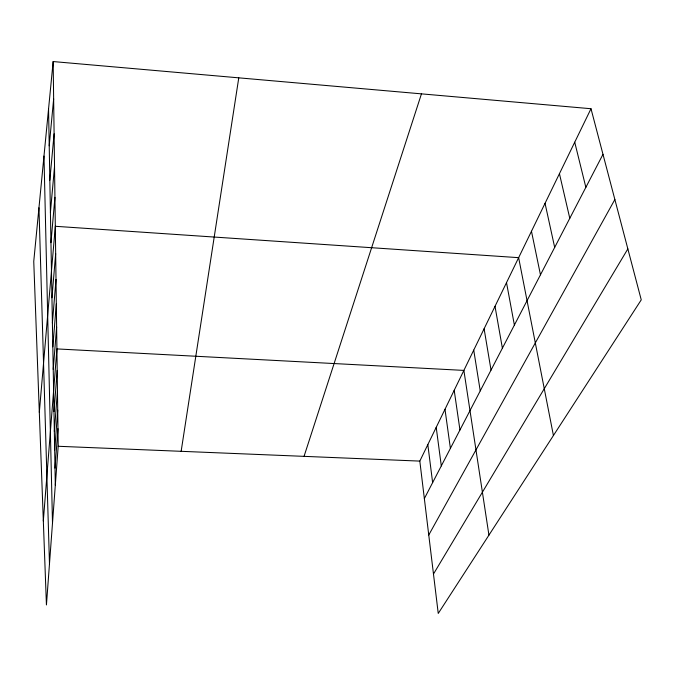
<?xml version="1.0" encoding="UTF-8"?>
<svg xmlns="http://www.w3.org/2000/svg" width="675" height="675" viewBox="0 0 675 675"><rect width="100%" height="100%" fill="white"/><g stroke="black" fill="none" stroke-linecap="round" stroke-linejoin="round"><path stroke-width="1.01" d="M53.156 61.56L58.193 446.276L46.432 604.943L33.75 261.419L53.156 61.56L590.996 108.726L641.25 299.852L438.244 613.44L419.816 461.101L590.996 108.726M54.675 450.259L57.721 410.181M55.004 468.155L57.957 428.659M53.983 411.632L57.198 370.381M54.346 431.435L57.468 390.783M43.327 520.948L56.919 348.916L463.877 370.406L488.936 535.14M52.827 346.849L56.329 303.826M53.232 369.394L56.633 326.962M52.397 323.021L56.008 279.416M51.95 297.802L55.671 253.614M39.319 412.383L55.316 226.294L518.645 257.664L553.424 435.518M50.954 242.663L54.937 197.328M50.414 212.439L54.532 166.556M49.84 180.217L54.101 133.81M49.224 145.792L53.646 98.879M181.145 451.313L238.773 77.836M304.045 456.351L421.453 93.859M424.347 498.58L602.986 154.322M428.76 535.005L614.866 199.513M433.477 574.028L627.851 248.898M58.193 446.276L419.816 461.101M574.729 142.214L585.858 187.338M559.44 173.686L569.784 218.303M545.046 203.318L554.681 247.404M531.47 231.263L540.464 274.809M506.512 282.639L514.384 325.08M495.011 306.307L502.386 348.19M484.102 328.767L491.029 370.086M473.732 350.106L480.237 390.876M454.199 390.319L459.953 429.975M444.985 409.278L450.402 448.377M436.21 427.359L441.307 465.91M427.823 444.614L432.633 482.625M38.956 207.79L49.477 563.785M43.985 156.052L52.498 523.108M48.558 108.92L55.308 485.207"/></g></svg>
